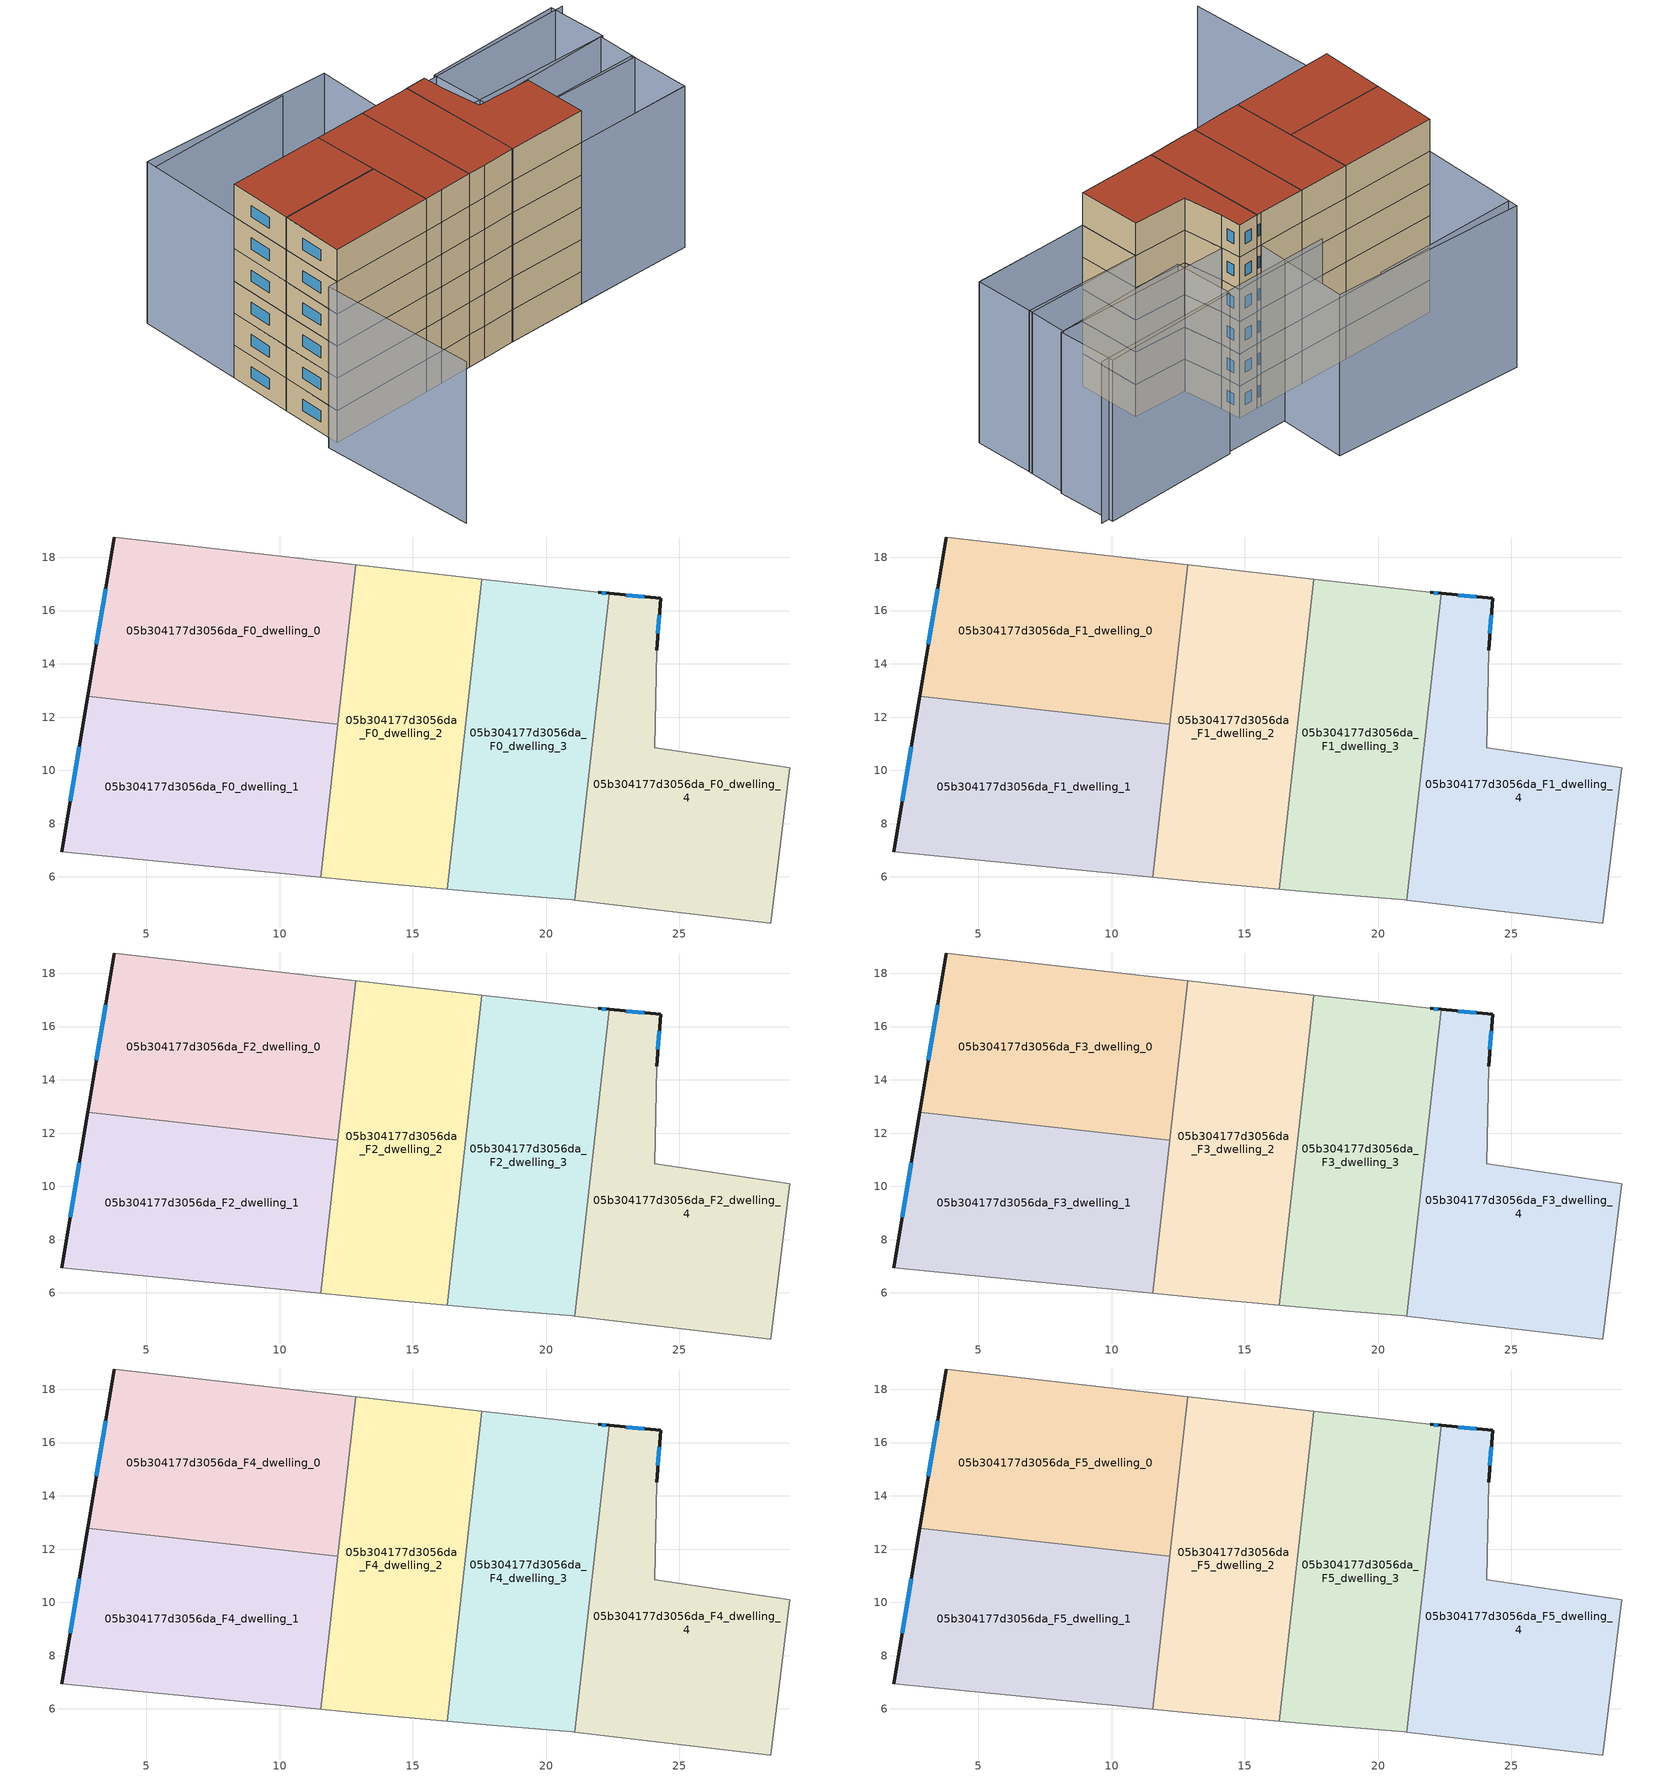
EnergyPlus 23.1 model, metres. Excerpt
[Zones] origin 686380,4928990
05b304177d3056da_F0_dwelling_0
 floor ground (EU_floor_Construction): 12.85,17.72 12.18,11.73 2.8,12.78 3.79,18.76 z0
 wall outside (EU_wall_Construction): 3.79,18.76 2.8,12.78 z0:3
 wall adiabatic (EU_wall_Construction): 12.85,17.72 3.79,18.76 z0:3
 wall to 05b304177d3056da_F0_dwelling_1 (EU_wall_Construction): 2.8,12.78 12.18,11.73 z0:3
 wall to 05b304177d3056da_F0_dwelling_2 (EU_wall_Construction): 12.18,11.73 12.85,17.72 z0:3
 window (EU_Window_Construction): 3.47,16.82 3.12,14.73 z0.98:2.02
05b304177d3056da_F0_dwelling_1
 floor ground (EU_floor_Construction): 12.18,11.73 11.54,5.99 1.83,6.95 2.8,12.78 z0
 wall outside (EU_wall_Construction): 2.8,12.78 1.83,6.95 z0:3
 wall adiabatic (EU_wall_Construction): 1.83,6.95 11.54,5.99 z0:3
 wall to 05b304177d3056da_F0_dwelling_2 (EU_wall_Construction): 11.54,5.99 12.18,11.73 z0:3
 window (EU_Window_Construction): 2.48,10.89 2.14,8.85 z0.98:2.02
05b304177d3056da_F0_dwelling_2
 floor ground (EU_floor_Construction): 17.59,17.18 16.29,5.54 13.23,5.82 11.54,5.99 12.85,17.72 z0
 wall adiabatic (EU_wall_Construction): 17.59,17.18 12.85,17.72 / 11.54,5.99 13.23,5.82 16.29,5.54 z0:3
 wall to 05b304177d3056da_F0_dwelling_3 (EU_wall_Construction): 16.29,5.54 17.59,17.18 z0:3
05b304177d3056da_F0_dwelling_3
 floor ground (EU_floor_Construction): 22.38,16.64 21.08,5.13 20.99,5.14 17.97,5.39 16.29,5.54 17.59,17.18 21.96,16.68 z0
 wall outside (EU_wall_Construction): 22.38,16.64 21.96,16.68 z0:3
 wall adiabatic (EU_wall_Construction): 21.96,16.68 17.59,17.18 / 16.29,5.54 17.97,5.39 20.99,5.14 21.08,5.13 z0:3
 wall to 05b304177d3056da_F0_dwelling_4 (EU_wall_Construction): 21.08,5.13 22.38,16.64 z0:3
 window (EU_Window_Construction): 22.24,16.65 22.09,16.67 z0.98:2.02
05b304177d3056da_F0_dwelling_4
 floor ground (EU_floor_Construction): 24.31,16.46 24.15,14.51 24.08,10.85 29.14,10.09 28.44,4.27 21.08,5.13 22.38,16.64 z0
 wall outside (EU_wall_Construction): 24.15,14.51 24.31,16.46 22.38,16.64 z0:3
 wall adiabatic (EU_wall_Construction): 21.08,5.13 28.44,4.27 29.14,10.09 24.08,10.85 24.15,14.51 z0:3
 window (EU_Window_Construction): 24.2,15.15 24.26,15.83 / 23.68,16.52 23,16.58 z0.98:2.02
05b304177d3056da_F1_dwelling_0
 floor to 05b304177d3056da_F0_dwelling_0 (EU_floor_Construction): 12.85,17.72 12.18,11.73 2.8,12.78 3.79,18.76 z3
 wall outside (EU_wall_Construction): 3.79,18.76 2.8,12.78 z3:6
 wall adiabatic (EU_wall_Construction): 12.85,17.72 3.79,18.76 z3:6
 wall to 05b304177d3056da_F1_dwelling_1 (EU_wall_Construction): 2.8,12.78 12.18,11.73 z3:6
 wall to 05b304177d3056da_F1_dwelling_2 (EU_wall_Construction): 12.18,11.73 12.85,17.72 z3:6
 window (EU_Window_Construction): 3.47,16.82 3.12,14.73 z3.98:5.02
05b304177d3056da_F1_dwelling_1
 floor to 05b304177d3056da_F0_dwelling_1 (EU_floor_Construction): 12.18,11.73 11.54,5.99 1.83,6.95 2.8,12.78 z3
 wall outside (EU_wall_Construction): 2.8,12.78 1.83,6.95 z3:6
 wall adiabatic (EU_wall_Construction): 1.83,6.95 11.54,5.99 z3:6
 wall to 05b304177d3056da_F1_dwelling_2 (EU_wall_Construction): 11.54,5.99 12.18,11.73 z3:6
 window (EU_Window_Construction): 2.48,10.89 2.14,8.85 z3.98:5.02
05b304177d3056da_F1_dwelling_2
 floor to 05b304177d3056da_F0_dwelling_2 (EU_floor_Construction): 17.59,17.18 16.28,5.54 13.23,5.82 11.54,5.99 12.85,17.72 z3
 wall adiabatic (EU_wall_Construction): 17.59,17.18 12.85,17.72 / 11.54,5.99 13.23,5.82 16.29,5.54 z3:6
 wall to 05b304177d3056da_F1_dwelling_3 (EU_wall_Construction): 16.29,5.54 17.59,17.18 z3:6
05b304177d3056da_F1_dwelling_3
 floor to 05b304177d3056da_F0_dwelling_3 (EU_floor_Construction): 22.38,16.64 21.08,5.13 20.99,5.14 17.97,5.39 16.28,5.54 17.59,17.18 21.96,16.68 z3
 wall outside (EU_wall_Construction): 22.38,16.64 21.96,16.68 z3:6
 wall adiabatic (EU_wall_Construction): 21.96,16.68 17.59,17.18 / 16.29,5.54 17.97,5.39 20.99,5.14 21.08,5.13 z3:6
 wall to 05b304177d3056da_F1_dwelling_4 (EU_wall_Construction): 21.08,5.13 22.38,16.64 z3:6
 window (EU_Window_Construction): 22.24,16.65 22.09,16.67 z3.98:5.02
05b304177d3056da_F1_dwelling_4
 floor to 05b304177d3056da_F0_dwelling_4 (EU_floor_Construction): 24.31,16.46 24.15,14.51 24.08,10.85 29.14,10.09 28.44,4.27 21.08,5.13 22.38,16.64 z3
 wall outside (EU_wall_Construction): 24.15,14.51 24.31,16.46 22.38,16.64 z3:6
 wall adiabatic (EU_wall_Construction): 21.08,5.13 28.44,4.27 29.14,10.09 24.08,10.85 24.15,14.51 z3:6
 window (EU_Window_Construction): 24.2,15.15 24.26,15.83 / 23.68,16.52 23,16.58 z3.98:5.02
05b304177d3056da_F2_dwelling_0
 floor to 05b304177d3056da_F1_dwelling_0 (EU_floor_Construction): 12.85,17.72 12.18,11.73 2.8,12.78 3.79,18.76 z6
 wall outside (EU_wall_Construction): 3.79,18.76 2.8,12.78 z6:9
 wall adiabatic (EU_wall_Construction): 12.85,17.72 3.79,18.76 z6:9
 wall to 05b304177d3056da_F2_dwelling_1 (EU_wall_Construction): 2.8,12.78 12.18,11.73 z6:9
 wall to 05b304177d3056da_F2_dwelling_2 (EU_wall_Construction): 12.18,11.73 12.85,17.72 z6:9
 window (EU_Window_Construction): 3.47,16.82 3.12,14.73 z6.98:8.02
05b304177d3056da_F2_dwelling_1
 floor to 05b304177d3056da_F1_dwelling_1 (EU_floor_Construction): 12.18,11.73 11.54,5.99 1.83,6.95 2.8,12.78 z6
 wall outside (EU_wall_Construction): 2.8,12.78 1.83,6.95 z6:9
 wall adiabatic (EU_wall_Construction): 1.83,6.95 11.54,5.99 z6:9
 wall to 05b304177d3056da_F2_dwelling_2 (EU_wall_Construction): 11.54,5.99 12.18,11.73 z6:9
 window (EU_Window_Construction): 2.48,10.89 2.14,8.85 z6.98:8.02
05b304177d3056da_F2_dwelling_2
 floor to 05b304177d3056da_F1_dwelling_2 (EU_floor_Construction): 17.59,17.18 16.28,5.54 13.23,5.82 11.54,5.99 12.85,17.72 z6
 wall adiabatic (EU_wall_Construction): 17.59,17.18 12.85,17.72 / 11.54,5.99 13.23,5.82 16.29,5.54 z6:9
 wall to 05b304177d3056da_F2_dwelling_3 (EU_wall_Construction): 16.29,5.54 17.59,17.18 z6:9
05b304177d3056da_F2_dwelling_3
 floor to 05b304177d3056da_F1_dwelling_3 (EU_floor_Construction): 22.38,16.64 21.08,5.13 20.99,5.14 17.97,5.39 16.28,5.54 17.59,17.18 21.96,16.68 z6
 wall outside (EU_wall_Construction): 22.38,16.64 21.96,16.68 z6:9
 wall adiabatic (EU_wall_Construction): 21.96,16.68 17.59,17.18 / 16.29,5.54 17.97,5.39 20.99,5.14 21.08,5.13 z6:9
 wall to 05b304177d3056da_F2_dwelling_4 (EU_wall_Construction): 21.08,5.13 22.38,16.64 z6:9
 window (EU_Window_Construction): 22.24,16.65 22.09,16.67 z6.98:8.02
05b304177d3056da_F2_dwelling_4
 floor to 05b304177d3056da_F1_dwelling_4 (EU_floor_Construction): 24.31,16.46 24.15,14.51 24.08,10.85 29.14,10.09 28.44,4.27 21.08,5.13 22.38,16.64 z6
 wall outside (EU_wall_Construction): 24.15,14.51 24.31,16.46 22.38,16.64 z6:9
 wall adiabatic (EU_wall_Construction): 21.08,5.13 28.44,4.27 29.14,10.09 24.08,10.85 24.15,14.51 z6:9
 window (EU_Window_Construction): 24.2,15.15 24.26,15.83 / 23.68,16.52 23,16.58 z6.98:8.02
05b304177d3056da_F3_dwelling_0
 floor to 05b304177d3056da_F2_dwelling_0 (EU_floor_Construction): 12.85,17.72 12.18,11.73 2.8,12.78 3.79,18.76 z9
 wall outside (EU_wall_Construction): 3.79,18.76 2.8,12.78 z9:12
 wall adiabatic (EU_wall_Construction): 12.85,17.72 3.79,18.76 z9:12
 wall to 05b304177d3056da_F3_dwelling_1 (EU_wall_Construction): 2.8,12.78 12.18,11.73 z9:12
 wall to 05b304177d3056da_F3_dwelling_2 (EU_wall_Construction): 12.18,11.73 12.85,17.72 z9:12
 window (EU_Window_Construction): 3.47,16.82 3.12,14.73 z9.98:11.02
05b304177d3056da_F3_dwelling_1
 floor to 05b304177d3056da_F2_dwelling_1 (EU_floor_Construction): 12.18,11.73 11.54,5.99 1.83,6.95 2.8,12.78 z9
 wall outside (EU_wall_Construction): 2.8,12.78 1.83,6.95 z9:12
 wall adiabatic (EU_wall_Construction): 1.83,6.95 11.54,5.99 z9:12
 wall to 05b304177d3056da_F3_dwelling_2 (EU_wall_Construction): 11.54,5.99 12.18,11.73 z9:12
 window (EU_Window_Construction): 2.48,10.89 2.14,8.85 z9.98:11.02
05b304177d3056da_F3_dwelling_2
 floor to 05b304177d3056da_F2_dwelling_2 (EU_floor_Construction): 17.59,17.18 16.28,5.54 13.23,5.82 11.54,5.99 12.85,17.72 z9
 wall adiabatic (EU_wall_Construction): 17.59,17.18 12.85,17.72 / 11.54,5.99 13.23,5.82 16.29,5.54 z9:12
 wall to 05b304177d3056da_F3_dwelling_3 (EU_wall_Construction): 16.29,5.54 17.59,17.18 z9:12
05b304177d3056da_F3_dwelling_3
 floor to 05b304177d3056da_F2_dwelling_3 (EU_floor_Construction): 22.38,16.64 21.08,5.13 20.99,5.14 17.97,5.39 16.28,5.54 17.59,17.18 21.96,16.68 z9
 wall outside (EU_wall_Construction): 22.38,16.64 21.96,16.68 z9:12
 wall adiabatic (EU_wall_Construction): 21.96,16.68 17.59,17.18 / 16.29,5.54 17.97,5.39 20.99,5.14 21.08,5.13 z9:12
 wall to 05b304177d3056da_F3_dwelling_4 (EU_wall_Construction): 21.08,5.13 22.38,16.64 z9:12
 window (EU_Window_Construction): 22.24,16.65 22.09,16.67 z9.98:11.02
05b304177d3056da_F3_dwelling_4
 floor to 05b304177d3056da_F2_dwelling_4 (EU_floor_Construction): 24.31,16.46 24.15,14.51 24.08,10.85 29.14,10.09 28.44,4.27 21.08,5.13 22.38,16.64 z9
 wall outside (EU_wall_Construction): 24.15,14.51 24.31,16.46 22.38,16.64 z9:12
 wall adiabatic (EU_wall_Construction): 21.08,5.13 28.44,4.27 29.14,10.09 24.08,10.85 24.15,14.51 z9:12
 window (EU_Window_Construction): 24.2,15.15 24.26,15.83 / 23.68,16.52 23,16.58 z9.98:11.02
05b304177d3056da_F4_dwelling_0
 floor to 05b304177d3056da_F3_dwelling_0 (EU_floor_Construction): 12.85,17.72 12.18,11.73 2.8,12.78 3.79,18.76 z12
 wall outside (EU_wall_Construction): 3.79,18.76 2.8,12.78 z12:15
 wall adiabatic (EU_wall_Construction): 12.85,17.72 3.79,18.76 z12:15
 wall to 05b304177d3056da_F4_dwelling_1 (EU_wall_Construction): 2.8,12.78 12.18,11.73 z12:15
 wall to 05b304177d3056da_F4_dwelling_2 (EU_wall_Construction): 12.18,11.73 12.85,17.72 z12:15
 window (EU_Window_Construction): 3.47,16.82 3.12,14.73 z12.98:14.02
05b304177d3056da_F4_dwelling_1
 floor to 05b304177d3056da_F3_dwelling_1 (EU_floor_Construction): 12.18,11.73 11.54,5.99 1.83,6.95 2.8,12.78 z12
 wall outside (EU_wall_Construction): 2.8,12.78 1.83,6.95 z12:15
 wall adiabatic (EU_wall_Construction): 1.83,6.95 11.54,5.99 z12:15
 wall to 05b304177d3056da_F4_dwelling_2 (EU_wall_Construction): 11.54,5.99 12.18,11.73 z12:15
 window (EU_Window_Construction): 2.48,10.89 2.14,8.85 z12.98:14.02
05b304177d3056da_F4_dwelling_2
 floor to 05b304177d3056da_F3_dwelling_2 (EU_floor_Construction): 17.59,17.18 16.28,5.54 13.23,5.82 11.54,5.99 12.85,17.72 z12
 wall adiabatic (EU_wall_Construction): 17.59,17.18 12.85,17.72 / 11.54,5.99 13.23,5.82 16.29,5.54 z12:15
 wall to 05b304177d3056da_F4_dwelling_3 (EU_wall_Construction): 16.29,5.54 17.59,17.18 z12:15
05b304177d3056da_F4_dwelling_3
 floor to 05b304177d3056da_F3_dwelling_3 (EU_floor_Construction): 22.38,16.64 21.08,5.13 20.99,5.14 17.97,5.39 16.28,5.54 17.59,17.18 21.96,16.68 z12
 wall outside (EU_wall_Construction): 22.38,16.64 21.96,16.68 z12:15
 wall adiabatic (EU_wall_Construction): 21.96,16.68 17.59,17.18 / 16.29,5.54 17.97,5.39 20.99,5.14 21.08,5.13 z12:15
 wall to 05b304177d3056da_F4_dwelling_4 (EU_wall_Construction): 21.08,5.13 22.38,16.64 z12:15
 window (EU_Window_Construction): 22.24,16.65 22.09,16.67 z12.98:14.02
05b304177d3056da_F4_dwelling_4
 floor to 05b304177d3056da_F3_dwelling_4 (EU_floor_Construction): 24.31,16.46 24.15,14.51 24.08,10.85 29.14,10.09 28.44,4.27 21.08,5.13 22.38,16.64 z12
 wall outside (EU_wall_Construction): 24.15,14.51 24.31,16.46 22.38,16.64 z12:15
 wall adiabatic (EU_wall_Construction): 21.08,5.13 28.44,4.27 29.14,10.09 24.08,10.85 24.15,14.51 z12:15
 window (EU_Window_Construction): 24.2,15.15 24.26,15.83 / 23.68,16.52 23,16.58 z12.98:14.02
05b304177d3056da_F5_dwelling_0
 floor to 05b304177d3056da_F4_dwelling_0 (EU_floor_Construction): 12.85,17.72 12.18,11.73 2.8,12.78 3.79,18.76 z15
 wall outside (EU_wall_Construction): 3.79,18.76 2.8,12.78 z15:18
 wall adiabatic (EU_wall_Construction): 12.85,17.72 3.79,18.76 z15:18
 wall to 05b304177d3056da_F5_dwelling_1 (EU_wall_Construction): 2.8,12.78 12.18,11.73 z15:18
 wall to 05b304177d3056da_F5_dwelling_2 (EU_wall_Construction): 12.18,11.73 12.85,17.72 z15:18
 window (EU_Window_Construction): 3.47,16.82 3.12,14.73 z15.98:17.02
 roof outside (EU_roof_Construction): 12.18,11.73 12.85,17.72 3.79,18.76 2.8,12.78 z18
05b304177d3056da_F5_dwelling_1
 floor to 05b304177d3056da_F4_dwelling_1 (EU_floor_Construction): 12.18,11.73 11.54,5.99 1.83,6.95 2.8,12.78 z15
 wall outside (EU_wall_Construction): 2.8,12.78 1.83,6.95 z15:18
 wall adiabatic (EU_wall_Construction): 1.83,6.95 11.54,5.99 z15:18
 wall to 05b304177d3056da_F5_dwelling_2 (EU_wall_Construction): 11.54,5.99 12.18,11.73 z15:18
 window (EU_Window_Construction): 2.48,10.89 2.14,8.85 z15.98:17.02
 roof outside (EU_roof_Construction): 11.54,5.99 12.18,11.73 2.8,12.78 1.83,6.95 z18
05b304177d3056da_F5_dwelling_2
 floor to 05b304177d3056da_F4_dwelling_2 (EU_floor_Construction): 17.59,17.18 16.28,5.54 13.23,5.82 11.54,5.99 12.85,17.72 z15
 wall adiabatic (EU_wall_Construction): 17.59,17.18 12.85,17.72 / 11.54,5.99 13.23,5.82 16.29,5.54 z15:18
 wall to 05b304177d3056da_F5_dwelling_3 (EU_wall_Construction): 16.29,5.54 17.59,17.18 z15:18
 roof outside (EU_roof_Construction): 16.29,5.54 17.59,17.18 12.85,17.72 11.54,5.99 13.23,5.82 z18
05b304177d3056da_F5_dwelling_3
 floor to 05b304177d3056da_F4_dwelling_3 (EU_floor_Construction): 22.38,16.64 21.08,5.13 20.99,5.14 17.97,5.39 16.28,5.54 17.59,17.18 21.96,16.68 z15
 wall outside (EU_wall_Construction): 22.38,16.64 21.96,16.68 z15:18
 wall adiabatic (EU_wall_Construction): 21.96,16.68 17.59,17.18 / 16.29,5.54 17.97,5.39 20.99,5.14 21.08,5.13 z15:18
 wall to 05b304177d3056da_F5_dwelling_4 (EU_wall_Construction): 21.08,5.13 22.38,16.64 z15:18
 window (EU_Window_Construction): 22.24,16.65 22.09,16.67 z15.98:17.02
 roof outside (EU_roof_Construction): 21.08,5.13 22.38,16.64 21.96,16.68 17.59,17.18 16.29,5.54 17.97,5.39 20.99,5.14 z18
05b304177d3056da_F5_dwelling_4
 floor to 05b304177d3056da_F4_dwelling_4 (EU_floor_Construction): 24.31,16.46 24.15,14.51 24.08,10.85 29.14,10.09 28.44,4.27 21.08,5.13 22.38,16.64 z15
 wall outside (EU_wall_Construction): 24.15,14.51 24.31,16.46 22.38,16.64 z15:18
 wall adiabatic (EU_wall_Construction): 21.08,5.13 28.44,4.27 29.14,10.09 24.08,10.85 24.15,14.51 z15:18
 window (EU_Window_Construction): 24.2,15.15 24.26,15.83 / 23.68,16.52 23,16.58 z15.98:17.02
 roof outside (EU_roof_Construction): 28.44,4.27 29.14,10.09 24.08,10.85 24.15,14.51 24.31,16.46 22.38,16.64 21.08,5.13 z18
shading: -0.49,-7.67 0.91,7.05 / 0.91,7.05 20.99,5.14 / 20.99,5.14 39.37,3 / 42.13,17.18 18.33,19.83 / 19.04,26.23 5.33,27.76 / 28.44,4.27 29.14,10.09 / 29.14,10.09 40.19,8.76 / 40.19,8.76 39.49,2.94 / 39.49,2.94 28.44,4.27 / 24.17,14.64 40.7,12.21 / 40.7,12.21 40.15,8.44 / 40.15,8.44 23.61,10.87 / 23.61,10.87 24.17,14.64 / 28.54,18.9 41.42,17.73 / 41.42,17.73 40.92,12.2 / 40.92,12.2 28.04,13.37 / 28.04,13.37 28.54,18.9 / 3.79,18.76 5.43,28.67 / 5.43,28.67 23.45,25.69 / 23.45,25.69 21.81,15.78 / 21.81,15.78 3.79,18.76 z0:15
[Building]
EU S2 Campaign: North Axis=0; Terrain=City; Solar Distribution=FullExterior
[Site:Location]
Bologna: Latitude=44.5; Longitude=11.25; Time Zone=1; Elevation=37
[SizingPeriod:WeatherFileDays]
AnnualSizingPeriod: Begin Month=1; Begin Day of Month=1; End Month=12; End Day of Month=31; Day of Week for Start Day=Monday; Use Weather File Daylight Saving Period=No; Use Weather File Rain and Snow Indicators=No
[MATERIAL]
EU_InternalMass_Material: Roughness=MediumRough; Thickness=0.1; Conductivity=1; Density=1800; Specific Heat=900; Thermal Absorptance=0.9; Solar Absorptance=0.7; Visible Absorptance=0.7
[MATERIAL:NOMASS] Roughness=MediumRough; Thermal Absorptance=0.9; Solar Absorptance=0.7; Visible Absorptance=0.7
Name | Thermal Resistance
EU_wall_NoMass | 0.905828
EU_roof_NoMass | 0.37593
EU_floor_NoMass | 0.67114
[WINDOWMATERIAL:SIMPLEGLAZINGSYSTEM]
EU_Window_SimpleGlazing: UFactor=4.52486; Solar Heat Gain Coefficient=0.85; Visible Transmittance=0.85
[CONSTRUCTION]
EU_wall_Construction: EU_wall_NoMass
EU_roof_Construction: EU_roof_NoMass
EU_floor_Construction: EU_floor_NoMass
EU_Window_Construction: EU_Window_SimpleGlazing
EU_InternalMass_Construction: EU_InternalMass_Material
[ZONE] Type=1; Multiplier=1; Ceiling Height=autocalculate; Floor Area=autocalculate; Part of Total Floor Area=Yes
Name | Volume
05b304177d3056da_F0_dwelling_0 | 168.226
05b304177d3056da_F1_dwelling_0; 05b304177d3056da_F2_dwelling_0; 05b304177d3056da_F3_dwelling_0; 05b304177d3056da_F4_dwelling_0; 05b304177d3056da_F5_dwelling_0 | 168.225
05b304177d3056da_F0_dwelling_1 | 168.213
05b304177d3056da_F1_dwelling_1; 05b304177d3056da_F2_dwelling_1; 05b304177d3056da_F3_dwelling_1; 05b304177d3056da_F4_dwelling_1; 05b304177d3056da_F5_dwelling_1; 05b304177d3056da_F0_dwelling_4 | 168.215
05b304177d3056da_F0_dwelling_2; 05b304177d3056da_F1_dwelling_2; 05b304177d3056da_F2_dwelling_2; 05b304177d3056da_F3_dwelling_2; 05b304177d3056da_F4_dwelling_2; 05b304177d3056da_F5_dwelling_2 | 168.21
05b304177d3056da_F0_dwelling_3; 05b304177d3056da_F1_dwelling_3; 05b304177d3056da_F2_dwelling_3; 05b304177d3056da_F3_dwelling_3; 05b304177d3056da_F4_dwelling_3; 05b304177d3056da_F5_dwelling_3 | 168.253
05b304177d3056da_F1_dwelling_4; 05b304177d3056da_F2_dwelling_4; 05b304177d3056da_F3_dwelling_4; 05b304177d3056da_F4_dwelling_4; 05b304177d3056da_F5_dwelling_4 | 168.214
[INTERNALMASS] Construction=EU_InternalMass_Construction
Name | Zone or ZoneList | Surface Area
05b304177d3056da_F0_dwelling_0_EU_InternalMass | 05b304177d3056da_F0_dwelling_0 | 56.077
05b304177d3056da_F0_dwelling_1_EU_InternalMass | 05b304177d3056da_F0_dwelling_1 | 56.0722
05b304177d3056da_F0_dwelling_2_EU_InternalMass | 05b304177d3056da_F0_dwelling_2 | 56.0702
05b304177d3056da_F0_dwelling_3_EU_InternalMass | 05b304177d3056da_F0_dwelling_3 | 56.0841
05b304177d3056da_F0_dwelling_4_EU_InternalMass | 05b304177d3056da_F0_dwelling_4 | 56.0715
05b304177d3056da_F1_dwelling_0_EU_InternalMass | 05b304177d3056da_F1_dwelling_0 | 56.077
05b304177d3056da_F1_dwelling_1_EU_InternalMass | 05b304177d3056da_F1_dwelling_1 | 56.0722
05b304177d3056da_F1_dwelling_2_EU_InternalMass | 05b304177d3056da_F1_dwelling_2 | 56.0702
05b304177d3056da_F1_dwelling_3_EU_InternalMass | 05b304177d3056da_F1_dwelling_3 | 56.0841
05b304177d3056da_F1_dwelling_4_EU_InternalMass | 05b304177d3056da_F1_dwelling_4 | 56.0715
05b304177d3056da_F2_dwelling_0_EU_InternalMass | 05b304177d3056da_F2_dwelling_0 | 56.077
05b304177d3056da_F2_dwelling_1_EU_InternalMass | 05b304177d3056da_F2_dwelling_1 | 56.0722
05b304177d3056da_F2_dwelling_2_EU_InternalMass | 05b304177d3056da_F2_dwelling_2 | 56.0702
05b304177d3056da_F2_dwelling_3_EU_InternalMass | 05b304177d3056da_F2_dwelling_3 | 56.0841
05b304177d3056da_F2_dwelling_4_EU_InternalMass | 05b304177d3056da_F2_dwelling_4 | 56.0715
05b304177d3056da_F3_dwelling_0_EU_InternalMass | 05b304177d3056da_F3_dwelling_0 | 56.077
05b304177d3056da_F3_dwelling_1_EU_InternalMass | 05b304177d3056da_F3_dwelling_1 | 56.0722
05b304177d3056da_F3_dwelling_2_EU_InternalMass | 05b304177d3056da_F3_dwelling_2 | 56.0702
05b304177d3056da_F3_dwelling_3_EU_InternalMass | 05b304177d3056da_F3_dwelling_3 | 56.0841
05b304177d3056da_F3_dwelling_4_EU_InternalMass | 05b304177d3056da_F3_dwelling_4 | 56.0715
05b304177d3056da_F4_dwelling_0_EU_InternalMass | 05b304177d3056da_F4_dwelling_0 | 56.077
05b304177d3056da_F4_dwelling_1_EU_InternalMass | 05b304177d3056da_F4_dwelling_1 | 56.0722
05b304177d3056da_F4_dwelling_2_EU_InternalMass | 05b304177d3056da_F4_dwelling_2 | 56.0702
05b304177d3056da_F4_dwelling_3_EU_InternalMass | 05b304177d3056da_F4_dwelling_3 | 56.0841
05b304177d3056da_F4_dwelling_4_EU_InternalMass | 05b304177d3056da_F4_dwelling_4 | 56.0715
05b304177d3056da_F5_dwelling_0_EU_InternalMass | 05b304177d3056da_F5_dwelling_0 | 56.077
05b304177d3056da_F5_dwelling_1_EU_InternalMass | 05b304177d3056da_F5_dwelling_1 | 56.0722
05b304177d3056da_F5_dwelling_2_EU_InternalMass | 05b304177d3056da_F5_dwelling_2 | 56.0702
05b304177d3056da_F5_dwelling_3_EU_InternalMass | 05b304177d3056da_F5_dwelling_3 | 56.0841
05b304177d3056da_F5_dwelling_4_EU_InternalMass | 05b304177d3056da_F5_dwelling_4 | 56.0715
[OTHEREQUIPMENT] Fuel Type=Electricity; Design Level Calculation Method=Watts/Area; Power per Zone Floor Area=1; Fraction Latent=0; Fraction Radiant=0; Fraction Lost=0; Carbon Dioxide Generation Rate=0; EndUse Subcategory=EU_Step8_InternalGains
Name | Zone or ZoneList or Space or SpaceList | Schedule
EU_Step8_InternalGain_05b304177d3056da_F0_dwelling_0_f000 | 05b304177d3056da_F0_dwelling_0 | EU_Step8_GainSchedule_05b304177d3056da_F0_dwelling_0_f000
EU_Step8_InternalGain_05b304177d3056da_F0_dwelling_1_f000 | 05b304177d3056da_F0_dwelling_1 | EU_Step8_GainSchedule_05b304177d3056da_F0_dwelling_1_f000
EU_Step8_InternalGain_05b304177d3056da_F0_dwelling_2_f000 | 05b304177d3056da_F0_dwelling_2 | EU_Step8_GainSchedule_05b304177d3056da_F0_dwelling_2_f000
EU_Step8_InternalGain_05b304177d3056da_F0_dwelling_3_f000 | 05b304177d3056da_F0_dwelling_3 | EU_Step8_GainSchedule_05b304177d3056da_F0_dwelling_3_f000
EU_Step8_InternalGain_05b304177d3056da_F0_dwelling_4_f000 | 05b304177d3056da_F0_dwelling_4 | EU_Step8_GainSchedule_05b304177d3056da_F0_dwelling_4_f000
EU_Step8_InternalGain_05b304177d3056da_F1_dwelling_0_f000 | 05b304177d3056da_F1_dwelling_0 | EU_Step8_GainSchedule_05b304177d3056da_F1_dwelling_0_f000
EU_Step8_InternalGain_05b304177d3056da_F1_dwelling_1_f000 | 05b304177d3056da_F1_dwelling_1 | EU_Step8_GainSchedule_05b304177d3056da_F1_dwelling_1_f000
EU_Step8_InternalGain_05b304177d3056da_F1_dwelling_2_f000 | 05b304177d3056da_F1_dwelling_2 | EU_Step8_GainSchedule_05b304177d3056da_F1_dwelling_2_f000
EU_Step8_InternalGain_05b304177d3056da_F1_dwelling_3_f000 | 05b304177d3056da_F1_dwelling_3 | EU_Step8_GainSchedule_05b304177d3056da_F1_dwelling_3_f000
EU_Step8_InternalGain_05b304177d3056da_F1_dwelling_4_f000 | 05b304177d3056da_F1_dwelling_4 | EU_Step8_GainSchedule_05b304177d3056da_F1_dwelling_4_f000
EU_Step8_InternalGain_05b304177d3056da_F2_dwelling_0_f000 | 05b304177d3056da_F2_dwelling_0 | EU_Step8_GainSchedule_05b304177d3056da_F2_dwelling_0_f000
EU_Step8_InternalGain_05b304177d3056da_F2_dwelling_1_f000 | 05b304177d3056da_F2_dwelling_1 | EU_Step8_GainSchedule_05b304177d3056da_F2_dwelling_1_f000
EU_Step8_InternalGain_05b304177d3056da_F2_dwelling_2_f000 | 05b304177d3056da_F2_dwelling_2 | EU_Step8_GainSchedule_05b304177d3056da_F2_dwelling_2_f000
EU_Step8_InternalGain_05b304177d3056da_F2_dwelling_3_f000 | 05b304177d3056da_F2_dwelling_3 | EU_Step8_GainSchedule_05b304177d3056da_F2_dwelling_3_f000
EU_Step8_InternalGain_05b304177d3056da_F2_dwelling_4_f000 | 05b304177d3056da_F2_dwelling_4 | EU_Step8_GainSchedule_05b304177d3056da_F2_dwelling_4_f000
EU_Step8_InternalGain_05b304177d3056da_F3_dwelling_0_f000 | 05b304177d3056da_F3_dwelling_0 | EU_Step8_GainSchedule_05b304177d3056da_F3_dwelling_0_f000
EU_Step8_InternalGain_05b304177d3056da_F3_dwelling_1_f000 | 05b304177d3056da_F3_dwelling_1 | EU_Step8_GainSchedule_05b304177d3056da_F3_dwelling_1_f000
EU_Step8_InternalGain_05b304177d3056da_F3_dwelling_2_f000 | 05b304177d3056da_F3_dwelling_2 | EU_Step8_GainSchedule_05b304177d3056da_F3_dwelling_2_f000
EU_Step8_InternalGain_05b304177d3056da_F3_dwelling_3_f000 | 05b304177d3056da_F3_dwelling_3 | EU_Step8_GainSchedule_05b304177d3056da_F3_dwelling_3_f000
EU_Step8_InternalGain_05b304177d3056da_F3_dwelling_4_f000 | 05b304177d3056da_F3_dwelling_4 | EU_Step8_GainSchedule_05b304177d3056da_F3_dwelling_4_f000
EU_Step8_InternalGain_05b304177d3056da_F4_dwelling_0_f000 | 05b304177d3056da_F4_dwelling_0 | EU_Step8_GainSchedule_05b304177d3056da_F4_dwelling_0_f000
EU_Step8_InternalGain_05b304177d3056da_F4_dwelling_1_f000 | 05b304177d3056da_F4_dwelling_1 | EU_Step8_GainSchedule_05b304177d3056da_F4_dwelling_1_f000
EU_Step8_InternalGain_05b304177d3056da_F4_dwelling_2_f000 | 05b304177d3056da_F4_dwelling_2 | EU_Step8_GainSchedule_05b304177d3056da_F4_dwelling_2_f000
EU_Step8_InternalGain_05b304177d3056da_F4_dwelling_3_f000 | 05b304177d3056da_F4_dwelling_3 | EU_Step8_GainSchedule_05b304177d3056da_F4_dwelling_3_f000
EU_Step8_InternalGain_05b304177d3056da_F4_dwelling_4_f000 | 05b304177d3056da_F4_dwelling_4 | EU_Step8_GainSchedule_05b304177d3056da_F4_dwelling_4_f000
EU_Step8_InternalGain_05b304177d3056da_F5_dwelling_0_f000 | 05b304177d3056da_F5_dwelling_0 | EU_Step8_GainSchedule_05b304177d3056da_F5_dwelling_0_f000
EU_Step8_InternalGain_05b304177d3056da_F5_dwelling_1_f000 | 05b304177d3056da_F5_dwelling_1 | EU_Step8_GainSchedule_05b304177d3056da_F5_dwelling_1_f000
EU_Step8_InternalGain_05b304177d3056da_F5_dwelling_2_f000 | 05b304177d3056da_F5_dwelling_2 | EU_Step8_GainSchedule_05b304177d3056da_F5_dwelling_2_f000
EU_Step8_InternalGain_05b304177d3056da_F5_dwelling_3_f000 | 05b304177d3056da_F5_dwelling_3 | EU_Step8_GainSchedule_05b304177d3056da_F5_dwelling_3_f000
EU_Step8_InternalGain_05b304177d3056da_F5_dwelling_4_f000 | 05b304177d3056da_F5_dwelling_4 | EU_Step8_GainSchedule_05b304177d3056da_F5_dwelling_4_f000
[ZONEVENTILATION:DESIGNFLOWRATE] Schedule=EU_AlwaysOn; Design Flow Rate Calculation Method=AirChanges/Hour; Air Changes per Hour=0.73129; Ventilation Type=Natural; Fan Pressure Rise=0; Fan Total Efficiency=1; Constant Term Coefficient=1; Temperature Term Coefficient=0; Velocity Term Coefficient=0; Velocity Squared Term Coefficient=0; Minimum Indoor Temperature=-100; Maximum Indoor Temperature=100; Delta Temperature=-100; Minimum Outdoor Temperature=-100; Maximum Outdoor Temperature=100; Maximum Wind Speed=40
Name | Zone or ZoneList or Space or SpaceList
EU_ConstantAir_05b304177d3056da_F0_dwelling_0 | 05b304177d3056da_F0_dwelling_0
EU_ConstantAir_05b304177d3056da_F0_dwelling_1 | 05b304177d3056da_F0_dwelling_1
EU_ConstantAir_05b304177d3056da_F0_dwelling_2 | 05b304177d3056da_F0_dwelling_2
EU_ConstantAir_05b304177d3056da_F0_dwelling_3 | 05b304177d3056da_F0_dwelling_3
EU_ConstantAir_05b304177d3056da_F0_dwelling_4 | 05b304177d3056da_F0_dwelling_4
EU_ConstantAir_05b304177d3056da_F1_dwelling_0 | 05b304177d3056da_F1_dwelling_0
EU_ConstantAir_05b304177d3056da_F1_dwelling_1 | 05b304177d3056da_F1_dwelling_1
EU_ConstantAir_05b304177d3056da_F1_dwelling_2 | 05b304177d3056da_F1_dwelling_2
EU_ConstantAir_05b304177d3056da_F1_dwelling_3 | 05b304177d3056da_F1_dwelling_3
EU_ConstantAir_05b304177d3056da_F1_dwelling_4 | 05b304177d3056da_F1_dwelling_4
EU_ConstantAir_05b304177d3056da_F2_dwelling_0 | 05b304177d3056da_F2_dwelling_0
EU_ConstantAir_05b304177d3056da_F2_dwelling_1 | 05b304177d3056da_F2_dwelling_1
EU_ConstantAir_05b304177d3056da_F2_dwelling_2 | 05b304177d3056da_F2_dwelling_2
EU_ConstantAir_05b304177d3056da_F2_dwelling_3 | 05b304177d3056da_F2_dwelling_3
EU_ConstantAir_05b304177d3056da_F2_dwelling_4 | 05b304177d3056da_F2_dwelling_4
EU_ConstantAir_05b304177d3056da_F3_dwelling_0 | 05b304177d3056da_F3_dwelling_0
EU_ConstantAir_05b304177d3056da_F3_dwelling_1 | 05b304177d3056da_F3_dwelling_1
EU_ConstantAir_05b304177d3056da_F3_dwelling_2 | 05b304177d3056da_F3_dwelling_2
EU_ConstantAir_05b304177d3056da_F3_dwelling_3 | 05b304177d3056da_F3_dwelling_3
EU_ConstantAir_05b304177d3056da_F3_dwelling_4 | 05b304177d3056da_F3_dwelling_4
EU_ConstantAir_05b304177d3056da_F4_dwelling_0 | 05b304177d3056da_F4_dwelling_0
EU_ConstantAir_05b304177d3056da_F4_dwelling_1 | 05b304177d3056da_F4_dwelling_1
EU_ConstantAir_05b304177d3056da_F4_dwelling_2 | 05b304177d3056da_F4_dwelling_2
EU_ConstantAir_05b304177d3056da_F4_dwelling_3 | 05b304177d3056da_F4_dwelling_3
EU_ConstantAir_05b304177d3056da_F4_dwelling_4 | 05b304177d3056da_F4_dwelling_4
EU_ConstantAir_05b304177d3056da_F5_dwelling_0 | 05b304177d3056da_F5_dwelling_0
EU_ConstantAir_05b304177d3056da_F5_dwelling_1 | 05b304177d3056da_F5_dwelling_1
EU_ConstantAir_05b304177d3056da_F5_dwelling_2 | 05b304177d3056da_F5_dwelling_2
EU_ConstantAir_05b304177d3056da_F5_dwelling_3 | 05b304177d3056da_F5_dwelling_3
EU_ConstantAir_05b304177d3056da_F5_dwelling_4 | 05b304177d3056da_F5_dwelling_4
[HVACTEMPLATE:THERMOSTAT] Constant Heating Setpoint=20; Constant Cooling Setpoint=50
EU_HeatOnly_05b304177d3056da_F0_dwelling_0; EU_HeatOnly_05b304177d3056da_F0_dwelling_1; EU_HeatOnly_05b304177d3056da_F0_dwelling_2; EU_HeatOnly_05b304177d3056da_F0_dwelling_3; EU_HeatOnly_05b304177d3056da_F0_dwelling_4; EU_HeatOnly_05b304177d3056da_F1_dwelling_0; EU_HeatOnly_05b304177d3056da_F1_dwelling_1; EU_HeatOnly_05b304177d3056da_F1_dwelling_2; EU_HeatOnly_05b304177d3056da_F1_dwelling_3; EU_HeatOnly_05b304177d3056da_F1_dwelling_4; EU_HeatOnly_05b304177d3056da_F2_dwelling_0; EU_HeatOnly_05b304177d3056da_F2_dwelling_1; EU_HeatOnly_05b304177d3056da_F2_dwelling_2; EU_HeatOnly_05b304177d3056da_F2_dwelling_3; EU_HeatOnly_05b304177d3056da_F2_dwelling_4; EU_HeatOnly_05b304177d3056da_F3_dwelling_0; EU_HeatOnly_05b304177d3056da_F3_dwelling_1; EU_HeatOnly_05b304177d3056da_F3_dwelling_2; EU_HeatOnly_05b304177d3056da_F3_dwelling_3; EU_HeatOnly_05b304177d3056da_F3_dwelling_4; EU_HeatOnly_05b304177d3056da_F4_dwelling_0; EU_HeatOnly_05b304177d3056da_F4_dwelling_1; EU_HeatOnly_05b304177d3056da_F4_dwelling_2; EU_HeatOnly_05b304177d3056da_F4_dwelling_3; EU_HeatOnly_05b304177d3056da_F4_dwelling_4; EU_HeatOnly_05b304177d3056da_F5_dwelling_0; EU_HeatOnly_05b304177d3056da_F5_dwelling_1; EU_HeatOnly_05b304177d3056da_F5_dwelling_2; EU_HeatOnly_05b304177d3056da_F5_dwelling_3; EU_HeatOnly_05b304177d3056da_F5_dwelling_4
[HVACTEMPLATE:ZONE:IDEALLOADSAIRSYSTEM] System Availability Schedule=EU_AlwaysOn; Maximum Heating Supply Air Temperature=50; Minimum Cooling Supply Air Temperature=13; Maximum Heating Supply Air Humidity Ratio=0.0156; Minimum Cooling Supply Air Humidity Ratio=0.0077; Heating Limit=NoLimit; Cooling Limit=NoLimit; Heating Availability Schedule=EU_AlwaysOn; Cooling Availability Schedule=EU_CoolingOff; Dehumidification Control Type=ConstantSensibleHeatRatio; Cooling Sensible Heat Ratio=0.7; Dehumidification Setpoint=60; Humidification Control Type=None; Humidification Setpoint=30; Outdoor Air Method=None; Outdoor Air Flow Rate per Person=0.00944; Outdoor Air Flow Rate per Zone Floor Area=0; Outdoor Air Flow Rate per Zone=0; Demand Controlled Ventilation Type=None; Outdoor Air Economizer Type=NoEconomizer; Heat Recovery Type=None; Sensible Heat Recovery Effectiveness=0.7; Latent Heat Recovery Effectiveness=0.65
Name | Template Thermostat
05b304177d3056da_F0_dwelling_0 | EU_HeatOnly_05b304177d3056da_F0_dwelling_0
05b304177d3056da_F0_dwelling_1 | EU_HeatOnly_05b304177d3056da_F0_dwelling_1
05b304177d3056da_F0_dwelling_2 | EU_HeatOnly_05b304177d3056da_F0_dwelling_2
05b304177d3056da_F0_dwelling_3 | EU_HeatOnly_05b304177d3056da_F0_dwelling_3
05b304177d3056da_F0_dwelling_4 | EU_HeatOnly_05b304177d3056da_F0_dwelling_4
05b304177d3056da_F1_dwelling_0 | EU_HeatOnly_05b304177d3056da_F1_dwelling_0
05b304177d3056da_F1_dwelling_1 | EU_HeatOnly_05b304177d3056da_F1_dwelling_1
05b304177d3056da_F1_dwelling_2 | EU_HeatOnly_05b304177d3056da_F1_dwelling_2
05b304177d3056da_F1_dwelling_3 | EU_HeatOnly_05b304177d3056da_F1_dwelling_3
05b304177d3056da_F1_dwelling_4 | EU_HeatOnly_05b304177d3056da_F1_dwelling_4
05b304177d3056da_F2_dwelling_0 | EU_HeatOnly_05b304177d3056da_F2_dwelling_0
05b304177d3056da_F2_dwelling_1 | EU_HeatOnly_05b304177d3056da_F2_dwelling_1
05b304177d3056da_F2_dwelling_2 | EU_HeatOnly_05b304177d3056da_F2_dwelling_2
05b304177d3056da_F2_dwelling_3 | EU_HeatOnly_05b304177d3056da_F2_dwelling_3
05b304177d3056da_F2_dwelling_4 | EU_HeatOnly_05b304177d3056da_F2_dwelling_4
05b304177d3056da_F3_dwelling_0 | EU_HeatOnly_05b304177d3056da_F3_dwelling_0
05b304177d3056da_F3_dwelling_1 | EU_HeatOnly_05b304177d3056da_F3_dwelling_1
05b304177d3056da_F3_dwelling_2 | EU_HeatOnly_05b304177d3056da_F3_dwelling_2
05b304177d3056da_F3_dwelling_3 | EU_HeatOnly_05b304177d3056da_F3_dwelling_3
05b304177d3056da_F3_dwelling_4 | EU_HeatOnly_05b304177d3056da_F3_dwelling_4
05b304177d3056da_F4_dwelling_0 | EU_HeatOnly_05b304177d3056da_F4_dwelling_0
05b304177d3056da_F4_dwelling_1 | EU_HeatOnly_05b304177d3056da_F4_dwelling_1
05b304177d3056da_F4_dwelling_2 | EU_HeatOnly_05b304177d3056da_F4_dwelling_2
05b304177d3056da_F4_dwelling_3 | EU_HeatOnly_05b304177d3056da_F4_dwelling_3
05b304177d3056da_F4_dwelling_4 | EU_HeatOnly_05b304177d3056da_F4_dwelling_4
05b304177d3056da_F5_dwelling_0 | EU_HeatOnly_05b304177d3056da_F5_dwelling_0
05b304177d3056da_F5_dwelling_1 | EU_HeatOnly_05b304177d3056da_F5_dwelling_1
05b304177d3056da_F5_dwelling_2 | EU_HeatOnly_05b304177d3056da_F5_dwelling_2
05b304177d3056da_F5_dwelling_3 | EU_HeatOnly_05b304177d3056da_F5_dwelling_3
05b304177d3056da_F5_dwelling_4 | EU_HeatOnly_05b304177d3056da_F5_dwelling_4
[SIZING:ZONE] Zone Cooling Design Supply Air Temperature Input Method=SupplyAirTemperature; Zone Cooling Design Supply Air Temperature=13; Zone Heating Design Supply Air Temperature Input Method=SupplyAirTemperature; Zone Heating Design Supply Air Temperature=50; Zone Cooling Design Supply Air Humidity Ratio=0.008; Zone Heating Design Supply Air Humidity Ratio=0.008; Cooling Design Air Flow Method=DesignDay; Cooling Design Air Flow Rate=0; Cooling Minimum Air Flow per Zone Floor Area=0.000762; Cooling Minimum Air Flow=0; Cooling Minimum Air Flow Fraction=0.2; Heating Design Air Flow Method=DesignDay; Heating Design Air Flow Rate=0; Heating Maximum Air Flow per Zone Floor Area=0.002032; Heating Maximum Air Flow=0.141576; Heating Maximum Air Flow Fraction=0.3; Account for Dedicated Outdoor Air System=No; Dedicated Outdoor Air System Control Strategy=NeutralSupplyAir; Dedicated Outdoor Air Low Setpoint Temperature for Design=autosize; Dedicated Outdoor Air High Setpoint Temperature for Design=autosize; Zone Load Sizing Method=Sensible Load Only No Latent Load; Zone Latent Cooling Design Supply Air Humidity Ratio Input Method=HumidityRatioDifference; Zone Cooling Design Supply Air Humidity Ratio Difference=0.005; Zone Latent Heating Design Supply Air Humidity Ratio Input Method=HumidityRatioDifference; Zone Humidification Design Supply Air Humidity Ratio Difference=0.005
05b304177d3056da_F0_dwelling_0; 05b304177d3056da_F0_dwelling_1; 05b304177d3056da_F0_dwelling_2; 05b304177d3056da_F0_dwelling_3; 05b304177d3056da_F0_dwelling_4; 05b304177d3056da_F1_dwelling_0; 05b304177d3056da_F1_dwelling_1; 05b304177d3056da_F1_dwelling_2; 05b304177d3056da_F1_dwelling_3; 05b304177d3056da_F1_dwelling_4; 05b304177d3056da_F2_dwelling_0; 05b304177d3056da_F2_dwelling_1; 05b304177d3056da_F2_dwelling_2; 05b304177d3056da_F2_dwelling_3; 05b304177d3056da_F2_dwelling_4; 05b304177d3056da_F3_dwelling_0; 05b304177d3056da_F3_dwelling_1; 05b304177d3056da_F3_dwelling_2; 05b304177d3056da_F3_dwelling_3; 05b304177d3056da_F3_dwelling_4; 05b304177d3056da_F4_dwelling_0; 05b304177d3056da_F4_dwelling_1; 05b304177d3056da_F4_dwelling_2; 05b304177d3056da_F4_dwelling_3; 05b304177d3056da_F4_dwelling_4; 05b304177d3056da_F5_dwelling_0; 05b304177d3056da_F5_dwelling_1; 05b304177d3056da_F5_dwelling_2; 05b304177d3056da_F5_dwelling_3; 05b304177d3056da_F5_dwelling_4
[SCHEDULE:CONSTANT]
Name | Hourly Value
EU_AlwaysOn | 1
EU_CoolingOff | 0
[SCHEDULE:FILE] Column Number=1; Rows to Skip at Top=0; Number of Hours of Data=8760; Column Separator=Comma; Interpolate to Timestep=No; Minutes per Item=60; Adjust Schedule for Daylight Savings=Yes
Name | File
EU_Step8_GainSchedule_05b304177d3056da_F0_dwelling_0_f000 | ../../schedules/05b304177d3056da/05b304177d3056da_F0_dwelling_0_f000_gain.csv
EU_Step8_GainSchedule_05b304177d3056da_F0_dwelling_1_f000 | ../../schedules/05b304177d3056da/05b304177d3056da_F0_dwelling_1_f000_gain.csv
EU_Step8_GainSchedule_05b304177d3056da_F0_dwelling_2_f000 | ../../schedules/05b304177d3056da/05b304177d3056da_F0_dwelling_2_f000_gain.csv
EU_Step8_GainSchedule_05b304177d3056da_F0_dwelling_3_f000 | ../../schedules/05b304177d3056da/05b304177d3056da_F0_dwelling_3_f000_gain.csv
EU_Step8_GainSchedule_05b304177d3056da_F0_dwelling_4_f000 | ../../schedules/05b304177d3056da/05b304177d3056da_F0_dwelling_4_f000_gain.csv
EU_Step8_GainSchedule_05b304177d3056da_F1_dwelling_0_f000 | ../../schedules/05b304177d3056da/05b304177d3056da_F1_dwelling_0_f000_gain.csv
EU_Step8_GainSchedule_05b304177d3056da_F1_dwelling_1_f000 | ../../schedules/05b304177d3056da/05b304177d3056da_F1_dwelling_1_f000_gain.csv
EU_Step8_GainSchedule_05b304177d3056da_F1_dwelling_2_f000 | ../../schedules/05b304177d3056da/05b304177d3056da_F1_dwelling_2_f000_gain.csv
EU_Step8_GainSchedule_05b304177d3056da_F1_dwelling_3_f000 | ../../schedules/05b304177d3056da/05b304177d3056da_F1_dwelling_3_f000_gain.csv
EU_Step8_GainSchedule_05b304177d3056da_F1_dwelling_4_f000 | ../../schedules/05b304177d3056da/05b304177d3056da_F1_dwelling_4_f000_gain.csv
EU_Step8_GainSchedule_05b304177d3056da_F2_dwelling_0_f000 | ../../schedules/05b304177d3056da/05b304177d3056da_F2_dwelling_0_f000_gain.csv
EU_Step8_GainSchedule_05b304177d3056da_F2_dwelling_1_f000 | ../../schedules/05b304177d3056da/05b304177d3056da_F2_dwelling_1_f000_gain.csv
EU_Step8_GainSchedule_05b304177d3056da_F2_dwelling_2_f000 | ../../schedules/05b304177d3056da/05b304177d3056da_F2_dwelling_2_f000_gain.csv
EU_Step8_GainSchedule_05b304177d3056da_F2_dwelling_3_f000 | ../../schedules/05b304177d3056da/05b304177d3056da_F2_dwelling_3_f000_gain.csv
EU_Step8_GainSchedule_05b304177d3056da_F2_dwelling_4_f000 | ../../schedules/05b304177d3056da/05b304177d3056da_F2_dwelling_4_f000_gain.csv
EU_Step8_GainSchedule_05b304177d3056da_F3_dwelling_0_f000 | ../../schedules/05b304177d3056da/05b304177d3056da_F3_dwelling_0_f000_gain.csv
EU_Step8_GainSchedule_05b304177d3056da_F3_dwelling_1_f000 | ../../schedules/05b304177d3056da/05b304177d3056da_F3_dwelling_1_f000_gain.csv
EU_Step8_GainSchedule_05b304177d3056da_F3_dwelling_2_f000 | ../../schedules/05b304177d3056da/05b304177d3056da_F3_dwelling_2_f000_gain.csv
EU_Step8_GainSchedule_05b304177d3056da_F3_dwelling_3_f000 | ../../schedules/05b304177d3056da/05b304177d3056da_F3_dwelling_3_f000_gain.csv
EU_Step8_GainSchedule_05b304177d3056da_F3_dwelling_4_f000 | ../../schedules/05b304177d3056da/05b304177d3056da_F3_dwelling_4_f000_gain.csv
EU_Step8_GainSchedule_05b304177d3056da_F4_dwelling_0_f000 | ../../schedules/05b304177d3056da/05b304177d3056da_F4_dwelling_0_f000_gain.csv
EU_Step8_GainSchedule_05b304177d3056da_F4_dwelling_1_f000 | ../../schedules/05b304177d3056da/05b304177d3056da_F4_dwelling_1_f000_gain.csv
EU_Step8_GainSchedule_05b304177d3056da_F4_dwelling_2_f000 | ../../schedules/05b304177d3056da/05b304177d3056da_F4_dwelling_2_f000_gain.csv
EU_Step8_GainSchedule_05b304177d3056da_F4_dwelling_3_f000 | ../../schedules/05b304177d3056da/05b304177d3056da_F4_dwelling_3_f000_gain.csv
EU_Step8_GainSchedule_05b304177d3056da_F4_dwelling_4_f000 | ../../schedules/05b304177d3056da/05b304177d3056da_F4_dwelling_4_f000_gain.csv
EU_Step8_GainSchedule_05b304177d3056da_F5_dwelling_0_f000 | ../../schedules/05b304177d3056da/05b304177d3056da_F5_dwelling_0_f000_gain.csv
EU_Step8_GainSchedule_05b304177d3056da_F5_dwelling_1_f000 | ../../schedules/05b304177d3056da/05b304177d3056da_F5_dwelling_1_f000_gain.csv
EU_Step8_GainSchedule_05b304177d3056da_F5_dwelling_2_f000 | ../../schedules/05b304177d3056da/05b304177d3056da_F5_dwelling_2_f000_gain.csv
EU_Step8_GainSchedule_05b304177d3056da_F5_dwelling_3_f000 | ../../schedules/05b304177d3056da/05b304177d3056da_F5_dwelling_3_f000_gain.csv
EU_Step8_GainSchedule_05b304177d3056da_F5_dwelling_4_f000 | ../../schedules/05b304177d3056da/05b304177d3056da_F5_dwelling_4_f000_gain.csv
